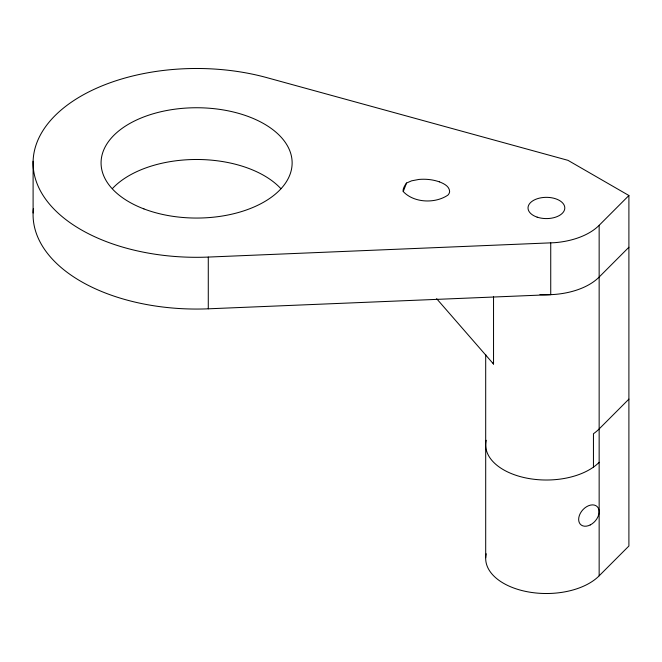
<?xml version="1.0" encoding="UTF-8"?>
<svg xmlns="http://www.w3.org/2000/svg" width="662" height="662" viewBox="0 0 662 662"><rect width="100%" height="100%" fill="white"/><g stroke="black" fill="none" stroke-linecap="round" stroke-linejoin="round"><path stroke-width="0.99" d="M33.1 161.255L33.1 212.998M439.369 181.835C443.639 183.506 449.299 186.105 449.622 191.351A14.349 8.283 0 0 1 447.967 195.067C435.389 203.714 414.081 203.126 403.241 191.558L406.526 183.043L411.64 180.817L418.897 179.443A29.782 17.195 0 0 1 439.345 181.86M599.151 225.312L628.9 195.505L567.971 160.336L266.687 77.595A163.531 94.418 0 0 0 35.889 145.466A163.531 94.418 0 0 0 208.282 257.071L554.499 242.697A60.714 35.053 0 0 0 599.151 225.312L599.151 575.816A60.714 35.053 0 0 1 526.969 591.671A60.714 35.053 0 0 1 486.231 553.788M628.9 247.249L599.151 277.055A60.714 35.053 0 0 1 539.952 294.557M628.9 399.128L599.151 428.935A60.714 35.053 0 0 1 593.45 433.742L593.45 467.124M599.151 575.816L628.9 546.009L628.9 195.505M33.414 208.538A163.531 94.418 0 0 0 208.282 308.815L550.734 294.664L550.734 242.921M436.614 298.67L493.538 364.05L493.538 296.411M485.701 557.71L485.693 354.443M208.282 257.071L208.282 308.815M112.565 188.413A95.527 55.153 0 0 1 196.879 159.484A95.527 55.153 0 0 1 280.903 188.695M403.241 191.558A18.395 6.148 -41 0 1 406.526 183.043M493.546 364.05A76.105 38.288 60.9 0 1 493.024 362.809M599.151 462.316A60.714 35.053 0 0 1 526.969 478.171A60.714 35.053 0 0 1 486.231 440.288M143.944 208.919A95.527 55.153 0 0 0 291.959 166.22A95.527 55.153 0 0 0 153.915 113.558A95.527 55.153 0 0 0 143.944 208.919M537.13 217.136A18.395 10.625 0 0 0 564.802 208.009A18.395 10.625 0 0 0 537.279 198.741A18.395 10.625 0 0 0 537.13 217.136M590.223 524.941A12.206 8.358 -48.4 0 0 597.008 506.447A12.206 8.358 -48.4 0 0 579.432 515.301A12.206 8.358 -48.4 0 0 590.223 524.941"/></g></svg>
